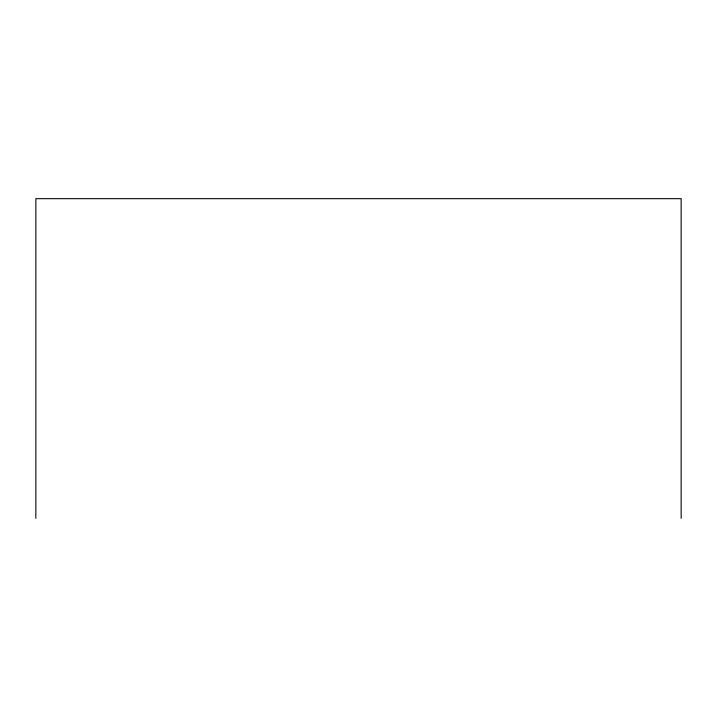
<?xml version="1.0" encoding="UTF-8"?>
<svg xmlns="http://www.w3.org/2000/svg" width="717" height="717" viewBox="0 0 717 717"><rect width="100%" height="100%" fill="white"/><g stroke="black" fill="none" stroke-linecap="round" stroke-linejoin="round"><path stroke-width="1.08" d="M681.15 518.328L681.15 198.672L35.85 198.672L35.85 518.328"/></g></svg>
